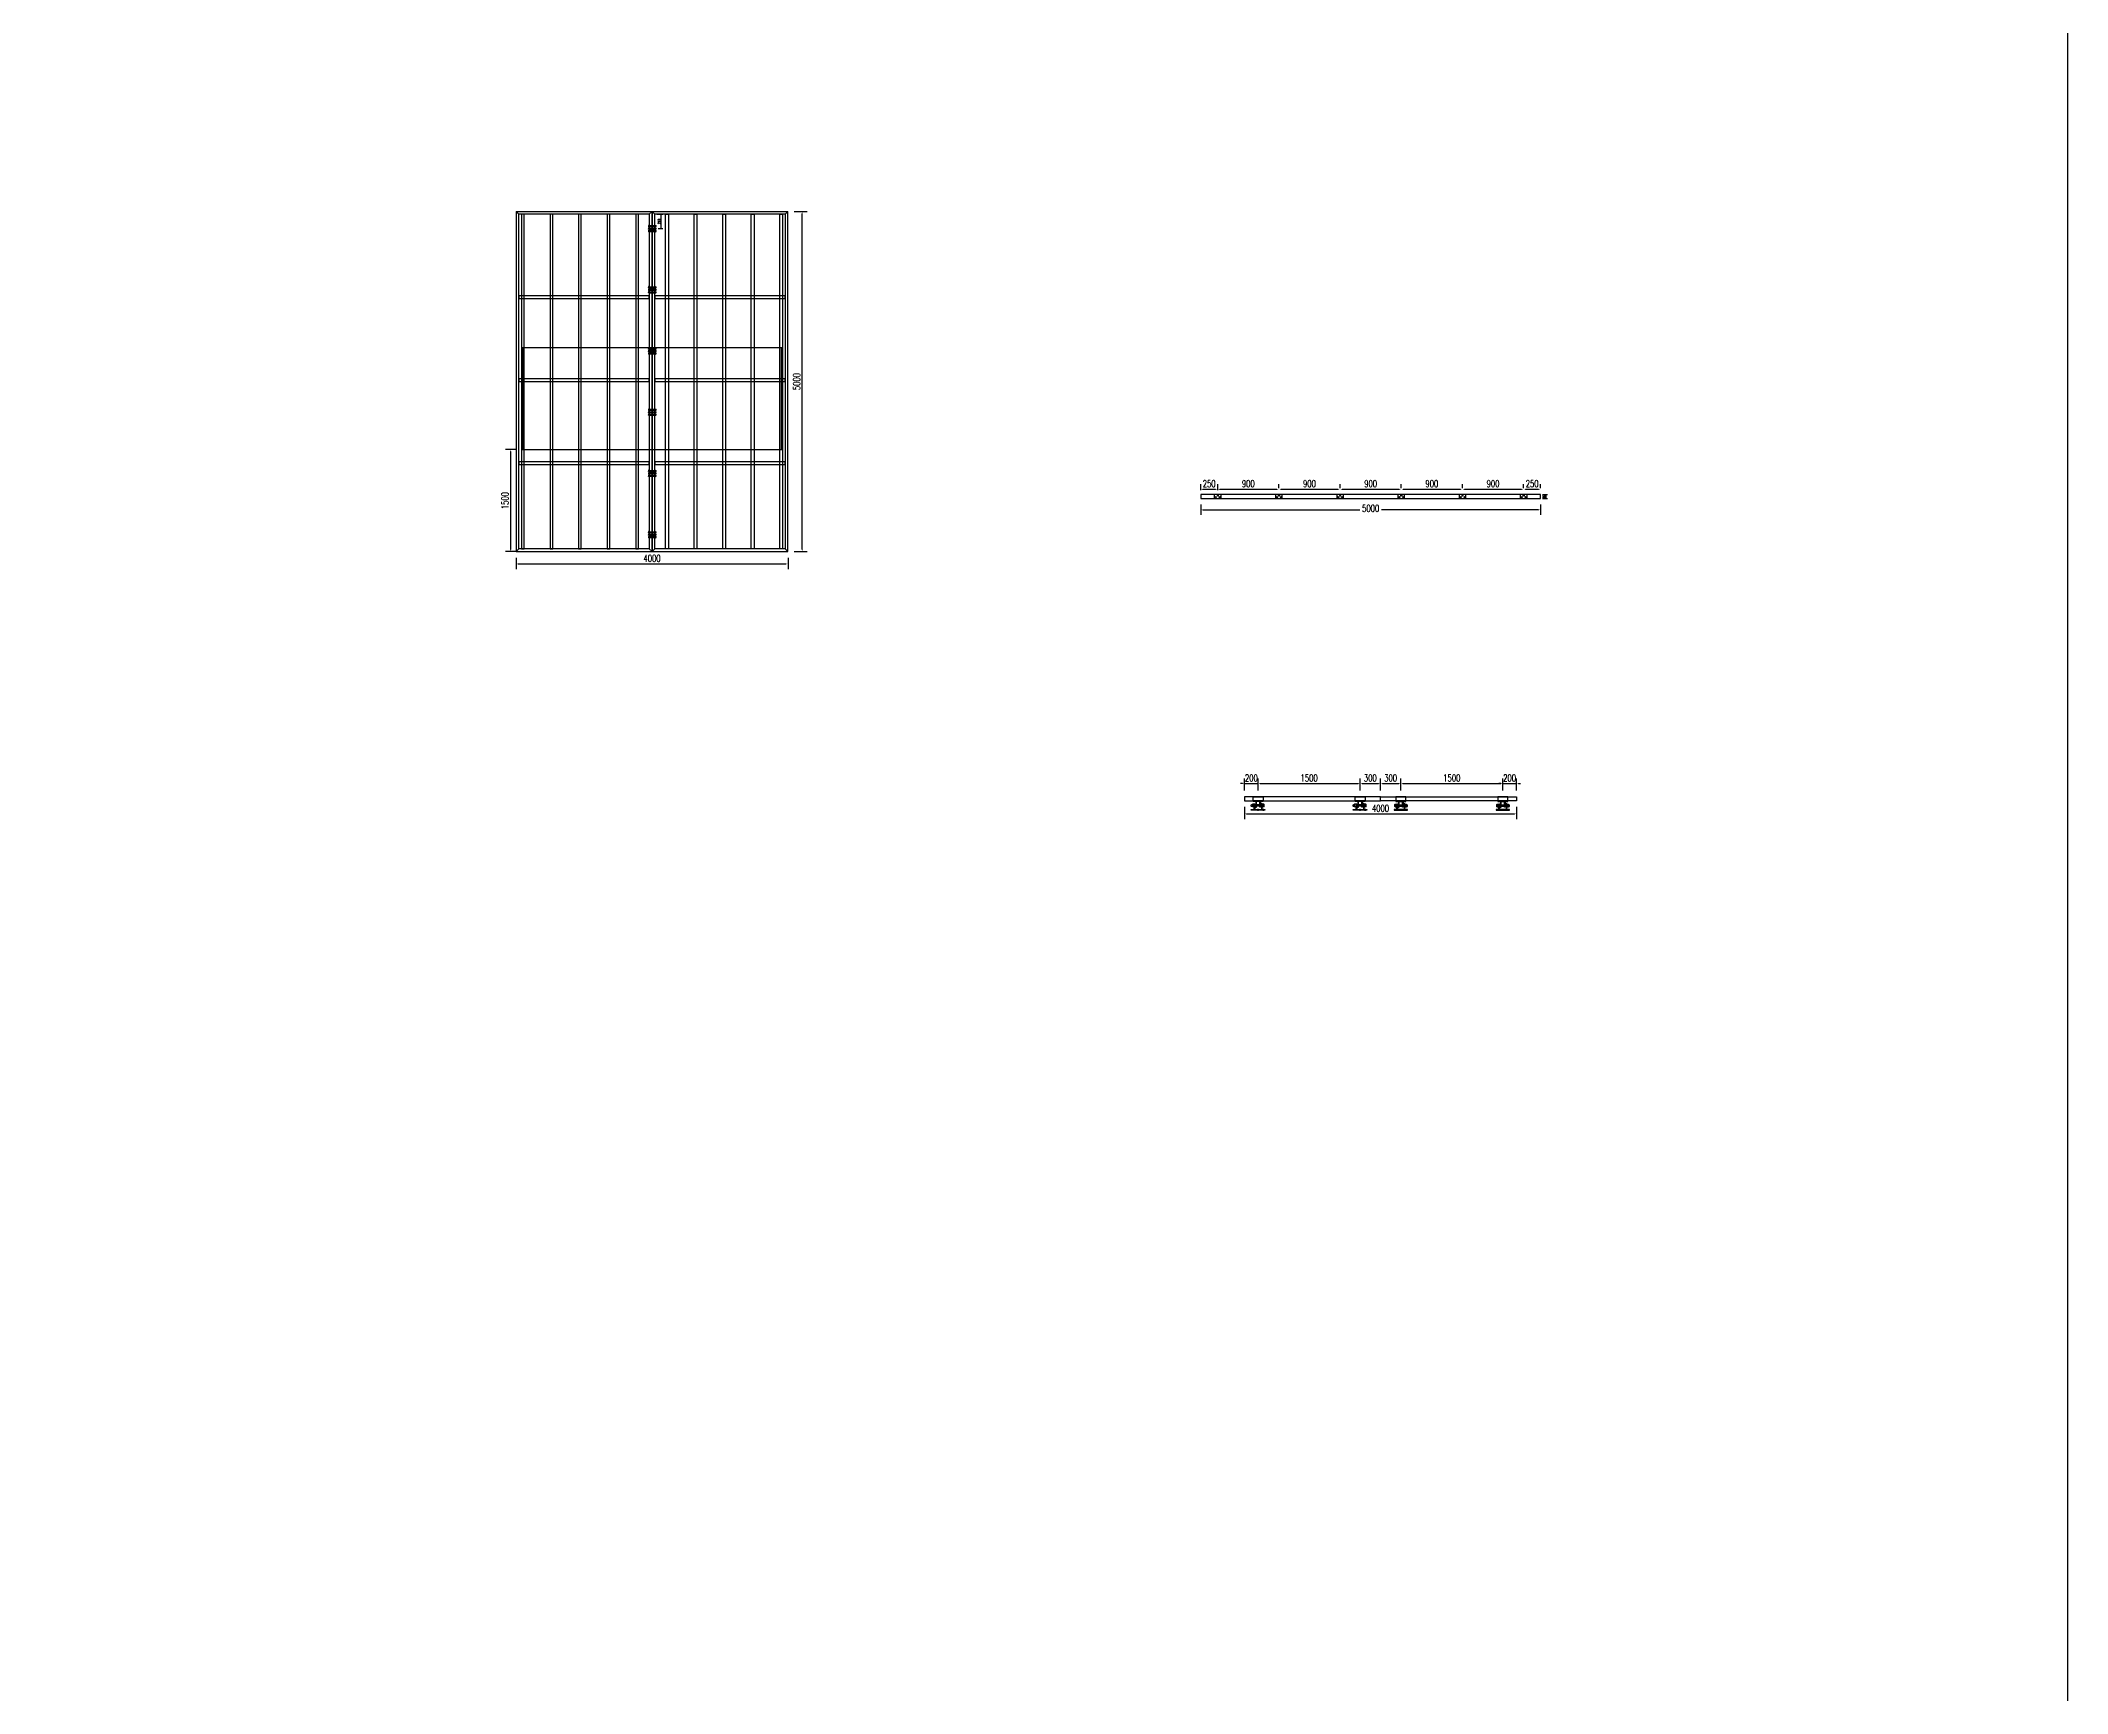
# Model space of a CAD drawing. Header units: millimetres. Extents: x -1088552 to 100, y 985 to 1353733.
# Drawn here: x -868133 to -838319, y 1280826 to 1305129 of the extents above; entities that cross this region are included whole.
import ezdxf

# ---------------------------------------------------------------- set-up
doc = ezdxf.new("R2010")
doc.units = ezdxf.units.MM
doc.header["$LTSCALE"] = 10
doc.layers.get('0').update_dxf_attribs({"linetype": 'CONTINUOUS'})
doc.layers.get('DEFPOINTS').update_dxf_attribs({"linetype": 'CONTINUOUS'})
doc.layers.add('W-STEEL_FRAME钢架', color=3, linetype='CONTINUOUS')
doc.styles.add('STANDARD_T3', font='simplex.shx', dxfattribs={"width": 0.7, "bigfont": 'gbcbig.shx'})
doc.dimstyles.new('W&&10', dxfattribs={"dimtxt": 35, "dimasz": 10, "dimexe": 25, "dimexo": 30, "dimgap": 10, "dimtad": 1, "dimdec": 0, "dimzin": 0, "dimdsep": 46, "dimtxsty": 'STANDARD_T3', "dimcen": 0.09, "dimclrd": 1, "dimclre": 1, "dimclrt": 7, "dimazin": 2, "dimtfac": 1, "dimtdec": 0, "dimtix": 1, "dimtmove": 2, "dimatfit": 3, "dimfxl": 100, "dimtolj": 1, "dimtzin": 0, "dimarcsym": 0})
doc.dimstyles.new('W&&30', dxfattribs={"dimtxt": 105, "dimasz": 30, "dimexe": 75, "dimexo": 90, "dimgap": 30, "dimtad": 1, "dimdec": 0, "dimzin": 0, "dimdsep": 46, "dimtxsty": 'STANDARD_T3', "dimcen": 0.09, "dimclrd": 1, "dimclre": 1, "dimclrt": 7, "dimazin": 2, "dimtfac": 1, "dimtdec": 0, "dimtix": 1, "dimtmove": 2, "dimatfit": 3, "dimfxl": 100, "dimtolj": 1, "dimtzin": 0, "dimarcsym": 0})

# ---------------------------------------------------------------- blocks, each defined once
blk = doc.blocks.new('*U541')
at = {"transparency": 33554687}
blk.add_lwpolyline([(-50, 30), (-50, -30), (50, -30), (50, 30)], close=True, dxfattribs=at)
for centre in [(1, 14), (-26, -9), (29, -9)]:
    blk.add_circle(centre, 8, dxfattribs=at)
blk = doc.blocks.new('*U542')
at = {"color": 0, "linetype": 'ByBlock', "lineweight": -2, "transparency": 16777216}
for p in [(0, 0), (900, 0), (1800, 0), (2700, 0), (3600, 0), (4500, 0)]:
    blk.add_blockref('*U541', p, dxfattribs=at)
blk = doc.blocks.new('*D543')
at = {"color": 1, "lineweight": -2, "transparency": 16777216}
for p, q in [((-851068, 1298516), (-851068, 1298606)), ((-851038, 1298531), (-850848, 1298531)), ((-850818, 1298516), (-850818, 1298606))]:
    blk.add_line(p, q, dxfattribs=at)
at = {"color": 1, "transparency": 16777216}
for points in [[(-851038, 1298536), (-851038, 1298526), (-851068, 1298531)], [(-850848, 1298536), (-850848, 1298526), (-850818, 1298531)]]:
    blk.add_solid(points, dxfattribs=at)
at = {"layer": 'DEFPOINTS', "color": 0, "transparency": 16777216}
for p in [(-851068, 1298426), (-850818, 1298531), (-850818, 1298426)]:
    blk.add_point(p, dxfattribs=at)
at = {"color": 7, "transparency": 16777216, "insert": (-850943, 1298613), "char_height": 105, "attachment_point": 5, "style": 'STANDARD_T3'}
blk.add_mtext('\\A1;250', dxfattribs=at)
blk = doc.blocks.new('*D546')
at = {"color": 1, "lineweight": -2, "transparency": 16777216}
for p, q in [((-850818, 1298516), (-850818, 1298606)), ((-850788, 1298531), (-849948, 1298531)), ((-849918, 1298546), (-849918, 1298606))]:
    blk.add_line(p, q, dxfattribs=at)
at = {"color": 1, "transparency": 16777216}
for points in [[(-850788, 1298536), (-850788, 1298526), (-850818, 1298531)], [(-849948, 1298536), (-849948, 1298526), (-849918, 1298531)]]:
    blk.add_solid(points, dxfattribs=at)
at = {"layer": 'DEFPOINTS', "color": 0, "transparency": 16777216}
for p in [(-850818, 1298426), (-849918, 1298531), (-849918, 1298456)]:
    blk.add_point(p, dxfattribs=at)
at = {"color": 7, "transparency": 16777216, "insert": (-850368, 1298613), "char_height": 105, "attachment_point": 5, "style": 'STANDARD_T3'}
blk.add_mtext('\\A1;900', dxfattribs=at)
blk = doc.blocks.new('*D547')
at = {"color": 1, "lineweight": -2, "transparency": 16777216}
for p, q in [((-849918, 1298546), (-849918, 1298606)), ((-849888, 1298531), (-849048, 1298531)), ((-849018, 1298546), (-849018, 1298606))]:
    blk.add_line(p, q, dxfattribs=at)
at = {"color": 1, "transparency": 16777216}
for points in [[(-849888, 1298536), (-849888, 1298526), (-849918, 1298531)], [(-849048, 1298536), (-849048, 1298526), (-849018, 1298531)]]:
    blk.add_solid(points, dxfattribs=at)
at = {"layer": 'DEFPOINTS', "color": 0, "transparency": 16777216}
for p in [(-849918, 1298456), (-849018, 1298531), (-849018, 1298456)]:
    blk.add_point(p, dxfattribs=at)
at = {"color": 7, "transparency": 16777216, "insert": (-849468, 1298613), "char_height": 105, "attachment_point": 5, "style": 'STANDARD_T3'}
blk.add_mtext('\\A1;900', dxfattribs=at)
blk = doc.blocks.new('*D548')
at = {"color": 1, "lineweight": -2, "transparency": 16777216}
for p, q in [((-849018, 1298546), (-849018, 1298606)), ((-848988, 1298531), (-848148, 1298531)), ((-848118, 1298546), (-848118, 1298606))]:
    blk.add_line(p, q, dxfattribs=at)
at = {"color": 1, "transparency": 16777216}
for points in [[(-848988, 1298536), (-848988, 1298526), (-849018, 1298531)], [(-848148, 1298536), (-848148, 1298526), (-848118, 1298531)]]:
    blk.add_solid(points, dxfattribs=at)
at = {"layer": 'DEFPOINTS', "color": 0, "transparency": 16777216}
for p in [(-849018, 1298456), (-848118, 1298531), (-848118, 1298456)]:
    blk.add_point(p, dxfattribs=at)
at = {"color": 7, "transparency": 16777216, "insert": (-848568, 1298613), "char_height": 105, "attachment_point": 5, "style": 'STANDARD_T3'}
blk.add_mtext('\\A1;900', dxfattribs=at)
blk = doc.blocks.new('*D549')
at = {"color": 1, "lineweight": -2, "transparency": 16777216}
for p, q in [((-848118, 1298546), (-848118, 1298606)), ((-848088, 1298531), (-847248, 1298531)), ((-847218, 1298546), (-847218, 1298606))]:
    blk.add_line(p, q, dxfattribs=at)
at = {"color": 1, "transparency": 16777216}
for points in [[(-848088, 1298536), (-848088, 1298526), (-848118, 1298531)], [(-847248, 1298536), (-847248, 1298526), (-847218, 1298531)]]:
    blk.add_solid(points, dxfattribs=at)
at = {"layer": 'DEFPOINTS', "color": 0, "transparency": 16777216}
for p in [(-848118, 1298456), (-847218, 1298531), (-847218, 1298456)]:
    blk.add_point(p, dxfattribs=at)
at = {"color": 7, "transparency": 16777216, "insert": (-847668, 1298613), "char_height": 105, "attachment_point": 5, "style": 'STANDARD_T3'}
blk.add_mtext('\\A1;900', dxfattribs=at)
blk = doc.blocks.new('*D550')
at = {"color": 1, "lineweight": -2, "transparency": 16777216}
for p, q in [((-847218, 1298546), (-847218, 1298606)), ((-847188, 1298531), (-846348, 1298531)), ((-846318, 1298546), (-846318, 1298606))]:
    blk.add_line(p, q, dxfattribs=at)
at = {"color": 1, "transparency": 16777216}
for points in [[(-847188, 1298536), (-847188, 1298526), (-847218, 1298531)], [(-846348, 1298536), (-846348, 1298526), (-846318, 1298531)]]:
    blk.add_solid(points, dxfattribs=at)
at = {"layer": 'DEFPOINTS', "color": 0, "transparency": 16777216}
for p in [(-847218, 1298456), (-846318, 1298531), (-846318, 1298456)]:
    blk.add_point(p, dxfattribs=at)
at = {"color": 7, "transparency": 16777216, "insert": (-846768, 1298613), "char_height": 105, "attachment_point": 5, "style": 'STANDARD_T3'}
blk.add_mtext('\\A1;900', dxfattribs=at)
blk = doc.blocks.new('*D551')
at = {"color": 1, "lineweight": -2, "transparency": 16777216}
for p, q in [((-851068, 1298306), (-851068, 1298153)), ((-851038, 1298228), (-848727, 1298228)), ((-846098, 1298228), (-848408, 1298228)), ((-846068, 1298306), (-846068, 1298153))]:
    blk.add_line(p, q, dxfattribs=at)
at = {"color": 1, "transparency": 16777216}
for points in [[(-851038, 1298233), (-851038, 1298223), (-851068, 1298228)], [(-846098, 1298233), (-846098, 1298223), (-846068, 1298228)]]:
    blk.add_solid(points, dxfattribs=at)
at = {"layer": 'DEFPOINTS', "color": 0, "transparency": 16777216}
for p in [(-851068, 1298396), (-846068, 1298396), (-846068, 1298228)]:
    blk.add_point(p, dxfattribs=at)
at = {"color": 7, "transparency": 16777216, "insert": (-848568, 1298250), "char_height": 105, "attachment_point": 5, "style": 'STANDARD_T3'}
blk.add_mtext('\\A1;5000', dxfattribs=at)
blk = doc.blocks.new('*D552')
at = {"color": 1, "lineweight": -2, "transparency": 16777216}
for p, q in [((-861138, 1297524), (-861138, 1297358)), ((-857138, 1297524), (-857138, 1297358)), ((-861108, 1297433), (-857168, 1297433))]:
    blk.add_line(p, q, dxfattribs=at)
at = {"color": 1, "transparency": 16777216}
for points in [[(-861108, 1297438), (-861108, 1297428), (-861138, 1297433)], [(-857168, 1297438), (-857168, 1297428), (-857138, 1297433)]]:
    blk.add_solid(points, dxfattribs=at)
at = {"layer": 'DEFPOINTS', "color": 0, "transparency": 16777216}
for p in [(-861138, 1297614), (-857138, 1297614), (-857138, 1297433)]:
    blk.add_point(p, dxfattribs=at)
at = {"color": 7, "transparency": 16777216, "insert": (-859138, 1297515), "char_height": 105, "attachment_point": 5, "style": 'STANDARD_T3'}
blk.add_mtext('\\A1;4000', dxfattribs=at)
blk = doc.blocks.new('*D553')
at = {"color": 1, "lineweight": -2, "transparency": 16777216}
for p, q in [((-857048, 1302614), (-856854, 1302614)), ((-856929, 1297644), (-856929, 1302584)), ((-857048, 1297614), (-856854, 1297614))]:
    blk.add_line(p, q, dxfattribs=at)
at = {"color": 1, "transparency": 16777216}
for points in [[(-856934, 1302584), (-856924, 1302584), (-856929, 1302614)], [(-856934, 1297644), (-856924, 1297644), (-856929, 1297614)]]:
    blk.add_solid(points, dxfattribs=at)
at = {"layer": 'DEFPOINTS', "color": 0, "transparency": 16777216}
for p in [(-857138, 1302614), (-856929, 1302614), (-857138, 1297614)]:
    blk.add_point(p, dxfattribs=at)
at = {"color": 7, "transparency": 16777216, "insert": (-857012, 1300114), "char_height": 105, "attachment_point": 5, "rotation": 90, "style": 'STANDARD_T3'}
blk.add_mtext('\\A1;5000', dxfattribs=at)
blk = doc.blocks.new('*U562')
at = {"lineweight": -3, "transparency": 33554687}
for p, q in [((-56, 44), (-56, 41)), ((-56, 41), (-56, 28)), ((-56, 28), (-56, 31)), ((-56, 8), (-56, 5)), ((-56, 5), (-56, -8)), ((-50, 46), (-55, 46)), ((-55, 46), (-55, 26)), ((-55, 41), (-50, 41)), ((-55, 31), (-50, 31)), ((-50, 26), (-55, 26)), ((-50, 10), (-55, 10)), ((-55, 10), (-55, -10)), ((-55, 5), (-50, 5)), ((-50, 45), (-50, 46)), ((-50, 27), (-50, 26)), ((-50, 9), (-50, 10)), ((-47, 48), (-47, 45)), ((-47, 24), (-47, 27)), ((-47, 12), (-47, 9)), ((-45, 48), (-45, 41)), ((-45, 48), (-45, 24)), ((-45, 43), (53, 43)), ((-45, 29), (53, 29)), ((-45, 12), (-45, 5)), ((-45, 12), (-45, -12)), ((-45, 7), (53, 7)), ((38, 48), (38, 41)), ((38, 48), (38, 24)), ((38, 12), (38, 5)), ((38, 12), (38, -12)), ((40, 48), (40, 45)), ((40, 24), (40, 27)), ((40, 12), (40, 9)), ((43, 45), (43, 46)), ((43, 46), (48, 46)), ((48, 41), (43, 41)), ((48, 31), (43, 31)), ((43, 27), (43, 26)), ((43, 26), (48, 26)), ((43, 9), (43, 10)), ((43, 10), (48, 10)), ((48, 5), (43, 5)), ((48, 46), (48, 26)), ((48, 10), (48, -10)), ((49, 44), (49, 41)), ((49, 41), (49, 28)), ((49, 28), (49, 31)), ((49, 8), (49, 5)), ((49, 5), (49, -8)), ((53, 29), (53, 43)), ((53, 43), (56, 41)), ((53, 29), (56, 31)), ((53, -7), (53, 7)), ((53, 7), (56, 5)), ((56, 31), (56, 41)), ((56, -5), (56, 5)), ((-56, -8), (-56, -5)), ((-56, -28), (-56, -31)), ((-56, -31), (-56, -44)), ((-56, -44), (-56, -41)), ((-55, -5), (-50, -5)), ((-50, -10), (-55, -10)), ((-50, -26), (-55, -26)), ((-55, -26), (-55, -46)), ((-55, -31), (-50, -31)), ((-55, -41), (-50, -41)), ((-50, -46), (-55, -46)), ((-50, -9), (-50, -10)), ((-50, -27), (-50, -26)), ((-50, -45), (-50, -46)), ((-47, -12), (-47, -9)), ((-47, -24), (-47, -27)), ((-47, -48), (-47, -45)), ((-45, -7), (53, -7)), ((-45, -24), (-45, -31)), ((-45, -24), (-45, -48)), ((-45, -29), (53, -29)), ((-45, -43), (53, -43)), ((38, -24), (38, -31)), ((38, -24), (38, -48)), ((40, -12), (40, -9)), ((40, -24), (40, -27)), ((40, -48), (40, -45)), ((48, -5), (43, -5)), ((43, -9), (43, -10)), ((43, -10), (48, -10)), ((43, -27), (43, -26)), ((43, -26), (48, -26)), ((48, -31), (43, -31)), ((48, -41), (43, -41)), ((43, -45), (43, -46)), ((43, -46), (48, -46)), ((48, -26), (48, -46)), ((49, -8), (49, -5)), ((49, -28), (49, -31)), ((49, -31), (49, -44)), ((49, -44), (49, -41)), ((53, -7), (56, -5)), ((53, -43), (53, -29)), ((53, -29), (56, -31)), ((53, -43), (56, -41)), ((56, -41), (56, -31))]:
    blk.add_line(p, q, dxfattribs=at)
at = {"color": 6, "lineweight": -3, "transparency": 33554687}
for p, q in [((-45, 41), (56, 41)), ((-45, 31), (56, 31)), ((-45, 5), (56, 5)), ((-45, -5), (56, -5)), ((-45, -31), (56, -31)), ((-45, -41), (56, -41))]:
    blk.add_line(p, q, dxfattribs=at)
at = {"color": 1, "transparency": 33554687}
for p, q in [((48, 46), (49, 44)), ((49, 28), (48, 26)), ((48, 10), (49, 8)), ((49, -8), (48, -10)), ((48, -26), (49, -28)), ((49, -44), (48, -46))]:
    blk.add_line(p, q, dxfattribs=at)
at = {"lineweight": -3, "transparency": 33554687}
for points in [[(-47, 45), (-50, 45), (-50, 27), (-47, 27)], [(-47, 9), (-50, 9), (-50, -9), (-47, -9)], [(-45, 43), (-45, 48), (-47, 48), (-47, 24), (-45, 24), (-45, 29)], [(-45, 7), (-45, 12), (-47, 12), (-47, -12), (-45, -12), (-45, -7)], [(38, 43), (38, 48), (40, 48), (40, 24), (38, 24), (38, 29)], [(38, 7), (38, 12), (40, 12), (40, -12), (38, -12), (38, -7)], [(40, 45), (43, 45), (43, 27), (40, 27)], [(40, 9), (43, 9), (43, -9), (40, -9)], [(-47, -27), (-50, -27), (-50, -45), (-47, -45)], [(-45, -29), (-45, -24), (-47, -24), (-47, -48), (-45, -48), (-45, -43)], [(38, -29), (38, -24), (40, -24), (40, -48), (38, -48), (38, -43)], [(40, -27), (43, -27), (43, -45), (40, -45)]]:
    blk.add_lwpolyline(points, dxfattribs=at)
for centre, radius, start, end in [((-53, 44), 3.22, 133.6028, 226.3972), ((-41, 36), 14.7, 158.7607, 201.2393), ((-53, 28), 3.22, 133.6028, 226.3972), ((-53, 8), 3.22, 133.6028, 226.3972), ((-41, 0), 14.7, 158.7607, 201.2393), ((-53, -8), 3.22, 133.6028, 226.3972), ((-53, -28), 3.22, 133.6028, 226.3972), ((-41, -36), 14.7, 158.7607, 201.2393), ((-53, -44), 3.22, 133.6028, 226.3972)]:
    blk.add_arc(centre, radius, start, end, dxfattribs=at)
blk = doc.blocks.new('*U563')
at = {"color": 0, "linetype": 'ByBlock', "lineweight": -2, "transparency": 16777216}
for p in [(0, 4500), (0, 3600), (0, 2700), (0, 1800), (0, 900), (0, 0)]:
    blk.add_blockref('*U562', p, dxfattribs=at)
blk = doc.blocks.new('*D564')
at = {"color": 1, "lineweight": -2, "transparency": 16777216}
for p, q in [((-859068, 1302574), (-858980, 1302574)), ((-859049, 1302364), (-858980, 1302364)), ((-859005, 1302374), (-859005, 1302564))]:
    blk.add_line(p, q, dxfattribs=at)
at = {"color": 1, "transparency": 16777216}
for points in [[(-859007, 1302564), (-859004, 1302564), (-859005, 1302574)], [(-859007, 1302374), (-859004, 1302374), (-859005, 1302364)]]:
    blk.add_solid(points, dxfattribs=at)
at = {"layer": 'DEFPOINTS', "color": 0, "transparency": 16777216}
for p in [(-859098, 1302574), (-859005, 1302574), (-859079, 1302364)]:
    blk.add_point(p, dxfattribs=at)
at = {"color": 7, "transparency": 16777216, "insert": (-859033, 1302469), "char_height": 35, "attachment_point": 5, "rotation": 90, "style": 'STANDARD_T3'}
blk.add_mtext('\\A1;210', dxfattribs=at)
blk = doc.blocks.new('*D565')
at = {"color": 1, "lineweight": -2, "transparency": 16777216}
for p, q in [((-846318, 1298546), (-846318, 1298606)), ((-846288, 1298531), (-846098, 1298531)), ((-846068, 1298546), (-846068, 1298606))]:
    blk.add_line(p, q, dxfattribs=at)
at = {"color": 1, "transparency": 16777216}
for points in [[(-846288, 1298536), (-846288, 1298526), (-846318, 1298531)], [(-846098, 1298536), (-846098, 1298526), (-846068, 1298531)]]:
    blk.add_solid(points, dxfattribs=at)
at = {"layer": 'DEFPOINTS', "color": 0, "transparency": 16777216}
for p in [(-846318, 1298456), (-846068, 1298531), (-846068, 1298456)]:
    blk.add_point(p, dxfattribs=at)
at = {"color": 7, "transparency": 16777216, "insert": (-846193, 1298613), "char_height": 105, "attachment_point": 5, "style": 'STANDARD_T3'}
blk.add_mtext('\\A1;250', dxfattribs=at)
blk = doc.blocks.new('*D566')
at = {"color": 1, "lineweight": -2, "transparency": 16777216}
for p, q in [((-850423, 1293861), (-850423, 1293683)), ((-850393, 1293758), (-846453, 1293758)), ((-846423, 1293861), (-846423, 1293683))]:
    blk.add_line(p, q, dxfattribs=at)
at = {"color": 1, "transparency": 16777216}
for points in [[(-850393, 1293763), (-850393, 1293753), (-850423, 1293758)], [(-846453, 1293763), (-846453, 1293753), (-846423, 1293758)]]:
    blk.add_solid(points, dxfattribs=at)
at = {"layer": 'DEFPOINTS', "color": 0, "transparency": 16777216}
for p in [(-850423, 1293951), (-846423, 1293951), (-846423, 1293758)]:
    blk.add_point(p, dxfattribs=at)
at = {"color": 7, "transparency": 16777216, "insert": (-848423, 1293840), "char_height": 105, "attachment_point": 5, "style": 'STANDARD_T3'}
blk.add_mtext('\\A1;4000', dxfattribs=at)
blk = doc.blocks.new('*U577')
at = {"transparency": 33554687}
blk.add_lwpolyline([(-75, 30), (75, 30), (75, -30), (-75, -30)], close=True, dxfattribs=at)
blk = doc.blocks.new('*U578')
at = {"color": 0, "linetype": 'ByBlock', "lineweight": -2, "transparency": 16777216}
for p in [(0, 0), (1500, 0)]:
    blk.add_blockref('*U577', p, dxfattribs=at)
blk = doc.blocks.new('*U579')
at = {"transparency": 33554687}
blk.add_lwpolyline([(-75, 30), (75, 30), (75, -30), (-75, -30)], close=True, dxfattribs=at)
blk = doc.blocks.new('*U580')
at = {"color": 0, "linetype": 'ByBlock', "lineweight": -2, "transparency": 16777216}
for p in [(0, 0), (1500, 0)]:
    blk.add_blockref('*U579', p, dxfattribs=at)
blk = doc.blocks.new('*D581')
at = {"color": 1, "lineweight": -2, "transparency": 16777216}
for p, q in [((-850423, 1294101), (-850423, 1294278)), ((-850223, 1294101), (-850223, 1294278)), ((-850453, 1294203), (-850483, 1294203)), ((-850423, 1294203), (-850223, 1294203)), ((-850193, 1294203), (-850163, 1294203))]:
    blk.add_line(p, q, dxfattribs=at)
at = {"color": 1, "transparency": 16777216}
for points in [[(-850453, 1294208), (-850453, 1294198), (-850423, 1294203)], [(-850193, 1294208), (-850193, 1294198), (-850223, 1294203)]]:
    blk.add_solid(points, dxfattribs=at)
at = {"layer": 'DEFPOINTS', "color": 0, "transparency": 16777216}
for p in [(-850423, 1294011), (-850223, 1294203), (-850223, 1294011)]:
    blk.add_point(p, dxfattribs=at)
at = {"color": 7, "transparency": 16777216, "insert": (-850323, 1294285), "char_height": 105, "attachment_point": 5, "style": 'STANDARD_T3'}
blk.add_mtext('\\A1;200', dxfattribs=at)
blk = doc.blocks.new('*D582')
at = {"color": 1, "lineweight": -2, "transparency": 16777216}
for p, q in [((-850223, 1294101), (-850223, 1294278)), ((-848723, 1294101), (-848723, 1294278)), ((-850193, 1294203), (-848753, 1294203))]:
    blk.add_line(p, q, dxfattribs=at)
at = {"color": 1, "transparency": 16777216}
for points in [[(-850193, 1294208), (-850193, 1294198), (-850223, 1294203)], [(-848753, 1294208), (-848753, 1294198), (-848723, 1294203)]]:
    blk.add_solid(points, dxfattribs=at)
at = {"layer": 'DEFPOINTS', "color": 0, "transparency": 16777216}
for p in [(-850223, 1294011), (-848723, 1294203), (-848723, 1294011)]:
    blk.add_point(p, dxfattribs=at)
at = {"color": 7, "transparency": 16777216, "insert": (-849473, 1294285), "char_height": 105, "attachment_point": 5, "style": 'STANDARD_T3'}
blk.add_mtext('\\A1;1500', dxfattribs=at)
blk = doc.blocks.new('*D583')
at = {"color": 1, "lineweight": -2, "transparency": 16777216}
for p, q in [((-848723, 1294101), (-848723, 1294278)), ((-848423, 1294101), (-848423, 1294278)), ((-848693, 1294203), (-848453, 1294203))]:
    blk.add_line(p, q, dxfattribs=at)
at = {"color": 1, "transparency": 16777216}
for points in [[(-848693, 1294208), (-848693, 1294198), (-848723, 1294203)], [(-848453, 1294208), (-848453, 1294198), (-848423, 1294203)]]:
    blk.add_solid(points, dxfattribs=at)
at = {"layer": 'DEFPOINTS', "color": 0, "transparency": 16777216}
for p in [(-848723, 1294011), (-848423, 1294203), (-848423, 1294011)]:
    blk.add_point(p, dxfattribs=at)
at = {"color": 7, "transparency": 16777216, "insert": (-848573, 1294285), "char_height": 105, "attachment_point": 5, "style": 'STANDARD_T3'}
blk.add_mtext('\\A1;300', dxfattribs=at)
blk = doc.blocks.new('*D584')
at = {"color": 1, "lineweight": -2, "transparency": 16777216}
for p, q in [((-848423, 1294101), (-848423, 1294278)), ((-848124, 1294101), (-848124, 1294278)), ((-848393, 1294203), (-848154, 1294203))]:
    blk.add_line(p, q, dxfattribs=at)
at = {"color": 1, "transparency": 16777216}
for points in [[(-848393, 1294208), (-848393, 1294198), (-848423, 1294203)], [(-848154, 1294208), (-848154, 1294198), (-848124, 1294203)]]:
    blk.add_solid(points, dxfattribs=at)
at = {"layer": 'DEFPOINTS', "color": 0, "transparency": 16777216}
for p in [(-848423, 1294011), (-848124, 1294203), (-848124, 1294011)]:
    blk.add_point(p, dxfattribs=at)
at = {"color": 7, "transparency": 16777216, "insert": (-848274, 1294285), "char_height": 105, "attachment_point": 5, "style": 'STANDARD_T3'}
blk.add_mtext('\\A1;300', dxfattribs=at)
blk = doc.blocks.new('*D585')
at = {"color": 1, "lineweight": -2, "transparency": 16777216}
for p, q in [((-848124, 1294101), (-848124, 1294278)), ((-846624, 1294101), (-846624, 1294278)), ((-848094, 1294203), (-846654, 1294203))]:
    blk.add_line(p, q, dxfattribs=at)
at = {"color": 1, "transparency": 16777216}
for points in [[(-848094, 1294208), (-848094, 1294198), (-848124, 1294203)], [(-846654, 1294208), (-846654, 1294198), (-846624, 1294203)]]:
    blk.add_solid(points, dxfattribs=at)
at = {"layer": 'DEFPOINTS', "color": 0, "transparency": 16777216}
for p in [(-848124, 1294011), (-846624, 1294203), (-846624, 1294011)]:
    blk.add_point(p, dxfattribs=at)
at = {"color": 7, "transparency": 16777216, "insert": (-847374, 1294285), "char_height": 105, "attachment_point": 5, "style": 'STANDARD_T3'}
blk.add_mtext('\\A1;1500', dxfattribs=at)
blk = doc.blocks.new('*D586')
at = {"color": 1, "lineweight": -2, "transparency": 16777216}
for p, q in [((-846624, 1294101), (-846624, 1294278)), ((-846423, 1294101), (-846423, 1294278)), ((-846654, 1294203), (-846684, 1294203)), ((-846624, 1294203), (-846423, 1294203)), ((-846393, 1294203), (-846363, 1294203))]:
    blk.add_line(p, q, dxfattribs=at)
at = {"color": 1, "transparency": 16777216}
for points in [[(-846654, 1294208), (-846654, 1294198), (-846624, 1294203)], [(-846393, 1294208), (-846393, 1294198), (-846423, 1294203)]]:
    blk.add_solid(points, dxfattribs=at)
at = {"layer": 'DEFPOINTS', "color": 0, "transparency": 16777216}
for p in [(-846624, 1294011), (-846423, 1294203), (-846423, 1294011)]:
    blk.add_point(p, dxfattribs=at)
at = {"color": 7, "transparency": 16777216, "insert": (-846524, 1294285), "char_height": 105, "attachment_point": 5, "style": 'STANDARD_T3'}
blk.add_mtext('\\A1;200', dxfattribs=at)
blk = doc.blocks.new('*U588')
at = {"transparency": 33554687}
blk.add_lwpolyline([(-20, 730), (-20, -1190), (20, -1190), (20, 730)], close=True, dxfattribs=at)
blk = doc.blocks.new('*U589')
at = {"color": 0, "linetype": 'ByBlock', "lineweight": -2, "transparency": 16777216}
for p in [(0, 0), (1220, 0), (2440, 0)]:
    blk.add_blockref('*U588', p, dxfattribs=at)
blk = doc.blocks.new('*U590')
at = {"transparency": 33554687}
blk.add_lwpolyline([(-2440, -20), (2480, -20), (2480, 20), (-2440, 20)], close=True, dxfattribs=at)
blk = doc.blocks.new('*U591')
at = {"color": 0, "linetype": 'ByBlock', "lineweight": -2, "transparency": 16777216}
for p in [(0, 1680), (0, 1260), (0, 840), (0, 420), (0, 0)]:
    blk.add_blockref('*U590', p, dxfattribs=at)
blk = doc.blocks.new('*U592')
at = {"transparency": 33554687}
blk.add_lwpolyline([(-20, 730), (-20, -1190), (20, -1190), (20, 730)], close=True, dxfattribs=at)
blk = doc.blocks.new('*U593')
at = {"color": 0, "linetype": 'ByBlock', "lineweight": -2, "transparency": 16777216}
for p in [(0, 0), (1220, 0), (2440, 0)]:
    blk.add_blockref('*U592', p, dxfattribs=at)
blk = doc.blocks.new('*U594')
at = {"transparency": 33554687}
blk.add_lwpolyline([(-2440, -20), (2480, -20), (2480, 20), (-2440, 20)], close=True, dxfattribs=at)
blk = doc.blocks.new('*U595')
at = {"color": 0, "linetype": 'ByBlock', "lineweight": -2, "transparency": 16777216}
for p in [(0, 1680), (0, 1260), (0, 840), (0, 420), (0, 0)]:
    blk.add_blockref('*U594', p, dxfattribs=at)
blk = doc.blocks.new('*D596')
at = {"color": 1, "lineweight": -2, "transparency": 16777216}
for p, q in [((-861128, 1299114), (-861293, 1299114)), ((-861218, 1299084), (-861218, 1297644)), ((-861128, 1297614), (-861293, 1297614))]:
    blk.add_line(p, q, dxfattribs=at)
at = {"color": 1, "transparency": 16777216}
for points in [[(-861223, 1299084), (-861213, 1299084), (-861218, 1299114)], [(-861223, 1297644), (-861213, 1297644), (-861218, 1297614)]]:
    blk.add_solid(points, dxfattribs=at)
at = {"layer": 'DEFPOINTS', "color": 0, "transparency": 16777216}
for p in [(-861038, 1299114), (-861218, 1297614), (-861038, 1297614)]:
    blk.add_point(p, dxfattribs=at)
at = {"color": 7, "transparency": 16777216, "insert": (-861300, 1298364), "char_height": 105, "attachment_point": 5, "rotation": 90, "style": 'STANDARD_T3'}
blk.add_mtext('\\A1;1500', dxfattribs=at)
blk = doc.blocks.new('*D602')
at = {"color": 1, "lineweight": -2, "transparency": 16777216}
for p, q in [((-846038, 1298456), (-845968, 1298456)), ((-845993, 1298446), (-845993, 1298406)), ((-846038, 1298396), (-845968, 1298396))]:
    blk.add_line(p, q, dxfattribs=at)
at = {"color": 1, "transparency": 16777216}
for points in [[(-845994, 1298446), (-845991, 1298446), (-845993, 1298456)], [(-845994, 1298406), (-845991, 1298406), (-845993, 1298396)]]:
    blk.add_solid(points, dxfattribs=at)
at = {"layer": 'DEFPOINTS', "color": 0, "transparency": 16777216}
for p in [(-846068, 1298456), (-846068, 1298396), (-845993, 1298396)]:
    blk.add_point(p, dxfattribs=at)
at = {"color": 7, "transparency": 16777216, "insert": (-846020, 1298426), "char_height": 35, "attachment_point": 5, "rotation": 90, "style": 'STANDARD_T3'}
blk.add_mtext('\\A1;60', dxfattribs=at)
blk = doc.blocks.new('DZ')
at = {"color": 0, "linetype": 'Continuous', "transparency": 33554687}
for p, q in [((-86, 90), (-90, 86)), ((-90, 54), (-90, 86)), ((-90, 79), (-70, 79)), ((-90, 60), (-70, 60)), ((-86, 50), (-90, 54)), ((-86, 90), (-70, 90)), ((-86, 50), (-70, 50)), ((-70, 90), (-70, 50)), ((65, 90, 0), (81, 90, 0)), ((65, 50, 0), (81, 50, 0)), ((85, 86, 0), (81, 90, 0)), ((85, 54, 0), (81, 50, 0)), ((85, 86, 0), (85, 54, 0)), ((85, 82, 0), (97, 82, 0)), ((85, 58, 0), (97, 58, 0)), ((100, 80, 0), (97, 82, 0)), ((97, 58, 0), (100, 60, 0)), ((100, 60, 0), (100, 80, 0))]:
    blk.add_line(p, q, dxfattribs=at)
at = {"color": 0, "transparency": 33554687}
for p, q in [((-70, 90), (-70, 92)), ((-70, 92), (-65, 92)), ((-70, 50), (-70, 48)), ((-70, 48), (-65, 48)), ((-65, 48), (-65, 92)), ((-65, 80), (-60, 80)), ((-65, 60), (-60, 60)), ((-50, 80), (50, 80)), ((-50, 60), (50, 60)), ((65, 92, 0), (60, 92, 0)), ((65, 48, 0), (60, 48, 0)), ((65, 92, 0), (65, 48, 0))]:
    blk.add_line(p, q, dxfattribs=at)
at = {"transparency": 33554687}
for points in [[(100, 10), (-100, 10), (-100, 0), (100, 0)], [(-75, 130), (75, 130), (75, 140), (-75, 140)], [(-25, 130), (-35, 130), (-35, 45), (-25, 45)], [(25, 130), (35, 130), (35, 45), (25, 45)]]:
    blk.add_lwpolyline(points, close=True, dxfattribs=at)
at = {"transparency": 33554687, "elevation": 0}
for points in [[(-50, 10), (-60, 10), (-60, 95), (-50, 95)], [(50, 10), (60, 10), (60, 95), (50, 95)]]:
    blk.add_lwpolyline(points, close=True, dxfattribs=at)
at = {"layer": 'W-STEEL_FRAME钢架', "transparency": 33554687}
for points in [[(-83, 10), (-67, 10), (-67, 0), (-83, 0)], [(-8, 10), (8, 10), (8, 0), (-8, 0)], [(83, 10), (67, 10), (67, 0), (83, 0)]]:
    blk.add_lwpolyline(points, close=True, dxfattribs=at)
blk = doc.blocks.new('*U689')
at = {"transparency": 33554687, "rotation": 180}
blk.add_blockref('DZ', (0, 65, 0), dxfattribs=at)
blk = doc.blocks.new('*U690')
at = {"color": 0, "linetype": 'ByBlock', "lineweight": -2, "transparency": 16777216}
for p in [(0, 0), (1500, 0)]:
    blk.add_blockref('*U689', p, dxfattribs=at)
blk = doc.blocks.new('*U686')
at = {"transparency": 33554687, "rotation": 180}
blk.add_blockref('DZ', (0, 65, 0), dxfattribs=at)
blk = doc.blocks.new('*U688')
at = {"color": 0, "linetype": 'ByBlock', "lineweight": -2, "transparency": 16777216}
for p in [(0, 0), (1500, 0)]:
    blk.add_blockref('*U686', p, dxfattribs=at)

msp = doc.modelspace()

# ---------------------------------------------------------------- linework, layer by layer
at = {"color": 2, "transparency": 33554687, "const_width": 20}
msp.add_lwpolyline([(-861038.4, 1300614.1), (-861038.4, 1299114.1), (-857238.4, 1299114.1), (-857238.4, 1300614.1)], close=True, dxfattribs=at)
at = {"layer": 'W-STEEL_FRAME钢架', "transparency": 33554687}
for points in [[(-1088551.6, 1353733.5), (-838318.6, 1353733.5), (-838318.6, 1159313.5), (-1088551.6, 1159313.5)], [(-861138.4, 1297614.1), (-861098.4, 1297654.1), (-861098.4, 1302574.1), (-861138.4, 1302614.1)], [(-859138.4, 1302614.1), (-859178.4, 1302574.1), (-861098.4, 1302574.1), (-861138.4, 1302614.1)], [(-859138.4, 1302614.1), (-859178.4, 1302574.1), (-859178.4, 1297654.1), (-859138.4, 1297614.1)], [(-859138.4, 1297614.1), (-859098.4, 1297654.1), (-859098.4, 1302574.1), (-859138.4, 1302614.1)], [(-857138.4, 1302614.1), (-857178.4, 1302574.1), (-859098.4, 1302574.1), (-859138.4, 1302614.1)], [(-857138.4, 1302614.1), (-857178.4, 1302574.1), (-857178.4, 1297654.1), (-857138.4, 1297614.1)], [(-846067.7, 1298395.6), (-846067.7, 1298455.6), (-851067.7, 1298455.6), (-851067.7, 1298395.6)], [(-859138.4, 1297614.1), (-859178.4, 1297654.1), (-861098.4, 1297654.1), (-861138.4, 1297614.1)], [(-857138.4, 1297614.1), (-857178.4, 1297654.1), (-859098.4, 1297654.1), (-859138.4, 1297614.1)], [(-850423.4, 1293950.7), (-848423.4, 1293950.7), (-848423.4, 1294010.7), (-850423.4, 1294010.7)], [(-846423.4, 1293950.7), (-848423.4, 1293950.7), (-848423.4, 1294010.7), (-846423.4, 1294010.7)]]:
    msp.add_lwpolyline(points, close=True, dxfattribs=at)

# ---------------------------------------------------------------- block references
at = {"transparency": 33554687}
for name, p, rotation in [('*U591', (-861038.5, 1300134.1), 270), ('*U589', (-859908.4, 1301353.8), 270), ('*U593', (-857908.4, 1301353.8), 270), ('*U688', (-846623.6, 1293875.7, 0), 180)]:
    msp.add_blockref(name, p, dxfattribs=dict(at, rotation=rotation))
at = {"transparency": 33554687, "xscale": -1}
for name, p, rotation in [('*U595', (-857238.3, 1300134.1), 90), ('*U690', (-850223.2, 1293875.7, 0), 180)]:
    msp.add_blockref(name, p, dxfattribs=dict(at, rotation=rotation))
at = {"transparency": 33554687}
for name, p in [('*U563', (-859135.3, 1297864.4)), ('*U542', (-850817.7, 1298425.6)), ('*U578', (-850223.2, 1293980.7))]:
    msp.add_blockref(name, p, dxfattribs=at)
at = {"transparency": 33554687, "xscale": -1}
msp.add_blockref('*U580', (-846623.6, 1293980.7), dxfattribs=at)

# ---------------------------------------------------------------- dimensions: what is measured, and where the dimension line sits
at = {"transparency": 33554687}
for base, p1, p2, dimstyle, picture, middle in [((-859005.4, 1302574.1), (-859079.3, 1302364.4), (-859098.4, 1302574.1), 'W&&10', '*D564', (-859032.9, 1302469.2)), ((-856929.4, 1302614.1), (-857138.4, 1297614.1), (-857138.4, 1302614.1), 'W&&30', '*D553', (-857011.9, 1300114.1)), ((-861217.6, 1297614.1), (-861038.4, 1299114.1), (-861038.4, 1297614.1), 'W&&30', '*D596', (-861300.1, 1298364.1)), ((-845992.5, 1298395.6), (-846067.7, 1298455.6), (-846067.7, 1298395.6), 'W&&10', '*D602', (-846020, 1298425.6))]:
    dim = msp.add_linear_dim(base=base, p1=p1, p2=p2, angle=90, dimstyle=dimstyle, dxfattribs=at)
    dim.commit()
    dim.dimension.update_dxf_attribs({"geometry": picture, "text_midpoint": middle})
for base, p1, p2, picture, middle in [((-850817.7, 1298530.9), (-851067.7, 1298425.6), (-850817.7, 1298425.6), '*D543', (-850942.7, 1298613.4)), ((-849917.7, 1298530.9), (-850817.7, 1298425.6), (-849917.7, 1298455.6), '*D546', (-850367.7, 1298613.4)), ((-849017.7, 1298530.9), (-849917.7, 1298455.6), (-849017.7, 1298455.6), '*D547', (-849467.7, 1298613.4)), ((-848117.7, 1298530.9), (-849017.7, 1298455.6), (-848117.7, 1298455.6), '*D548', (-848567.7, 1298613.4)), ((-847217.7, 1298530.9), (-848117.7, 1298455.6), (-847217.7, 1298455.6), '*D549', (-847667.7, 1298613.4)), ((-846317.7, 1298530.9), (-847217.7, 1298455.6), (-846317.7, 1298455.6), '*D550', (-846767.7, 1298613.4)), ((-846067.7, 1298530.9), (-846317.7, 1298455.6), (-846067.7, 1298455.6), '*D565', (-846192.7, 1298613.4)), ((-857138.4, 1297432.5), (-861138.4, 1297614.1), (-857138.4, 1297614.1), '*D552', (-859138.4, 1297515)), ((-850223.2, 1294202.6), (-850423.4, 1294010.7), (-850223.2, 1294010.7), '*D581', (-850323.3, 1294285.1)), ((-848723.2, 1294202.6), (-850223.2, 1294010.7), (-848723.2, 1294010.7), '*D582', (-849473.2, 1294285.1)), ((-848423.4, 1294202.6), (-848723.2, 1294010.7), (-848423.4, 1294010.7), '*D583', (-848573.3, 1294285.1)), ((-848123.6, 1294202.6), (-848423.4, 1294010.7), (-848123.6, 1294010.7), '*D584', (-848273.5, 1294285.1)), ((-846623.6, 1294202.6), (-848123.6, 1294010.7), (-846623.6, 1294010.7), '*D585', (-847373.6, 1294285.1)), ((-846423.4, 1294202.6), (-846623.6, 1294010.7), (-846423.4, 1294010.7), '*D586', (-846523.5, 1294285.1)), ((-846423.4, 1293757.5), (-850423.4, 1293950.7), (-846423.4, 1293950.7), '*D566', (-848423.4, 1293840))]:
    dim = msp.add_linear_dim(base=base, p1=p1, p2=p2, dimstyle='W&&30', dxfattribs=at)
    dim.commit()
    dim.dimension.update_dxf_attribs({"geometry": picture, "text_midpoint": middle})
dim = msp.add_linear_dim(base=(-846067.7, 1298228.2), p1=(-851067.7, 1298395.6), p2=(-846067.7, 1298395.6), dimstyle='W&&30', dxfattribs=at)
dim.commit()
dim.dimension.update_dxf_attribs({"geometry": '*D551', "text_midpoint": (-848567.7, 1298250.4), "dimtype": 160})

doc.saveas('drawing.dxf')
